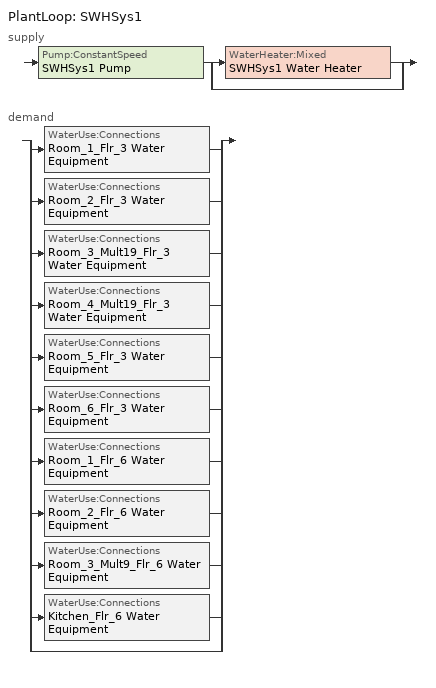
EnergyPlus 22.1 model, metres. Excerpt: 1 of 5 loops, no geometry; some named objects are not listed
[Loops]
PlantLoop 'SWHSys1'
 supply: Pump:ConstantSpeed 'SWHSys1 Pump' > split
  | WaterHeater:Mixed 'SWHSys1 Water Heater'
  | bypass
 demand: split
  | WaterUse:Connections 'Room_1_Flr_3 Water Equipment'
  | WaterUse:Connections 'Room_2_Flr_3 Water Equipment'
  | WaterUse:Connections 'Room_3_Mult19_Flr_3 Water Equipment'
  | WaterUse:Connections 'Room_4_Mult19_Flr_3 Water Equipment'
  | WaterUse:Connections 'Room_5_Flr_3 Water Equipment'
  | WaterUse:Connections 'Room_6_Flr_3 Water Equipment'
  | WaterUse:Connections 'Room_1_Flr_6 Water Equipment'
  | WaterUse:Connections 'Room_2_Flr_6 Water Equipment'
  | WaterUse:Connections 'Room_3_Mult9_Flr_6 Water Equipment'
  | WaterUse:Connections 'Kitchen_Flr_6 Water Equipment'
  | bypass
[Sizing:Plant]
SWHSys1: Loop Type=Heating; Design Loop Exit Temperature {C}=60; Loop Design Temperature Difference {deltaC}=5
[SetpointManager:Scheduled]
SWHSys1 Loop Setpoint Manager: Control Variable=Temperature; Schedule=SWHSys1-Loop-Temp-Schedule; Setpoint Node or NodeList=SWHSys1 Supply Outlet Node
[PlantLoop]
SWHSys1: Fluid Type=WATER; Plant Equipment Operation Scheme=SWHSys1 Loop Operation Scheme List; Maximum Loop Temperature {C}=60; Minimum Loop Temperature {C}=10; Maximum Loop Flow Rate {m3/s}=AUTOSIZE; Minimum Loop Flow Rate {m3/s}=0; Plant Loop Volume {m3}=AUTOSIZE; Load Distribution Scheme=Optimal
[PlantEquipmentList]
SWHSys1 Equipment List: SWHSys1 Water Heater
[PlantEquipmentOperation:HeatingLoad]
SWHSys1 Operation Scheme: Load Range 1 Lower Limit {W}=0; Load Range 1 Upper Limit {W}=1000000000000000; Range 1 Equipment List=SWHSys1 Equipment List
[PlantEquipmentOperationSchemes]
SWHSys1 Loop Operation Scheme List: Control Scheme 1=SWHSys1 Operation Scheme; Control Scheme 1 Schedule=PlantOnSched
[Pump:ConstantSpeed]
SWHSys1 Pump: Design Flow Rate {m3/s}=autosize; Design Pump Head {Pa}=29891; Design Power Consumption {W}=AUTOSIZE; Motor Efficiency=0.3; Fraction of Motor Inefficiencies to Fluid Stream=0; Pump Control Type=Intermittent
[WaterHeater:Mixed]
SWHSys1 Water Heater: Tank Volume {m3}=2.27125; Setpoint Temperature Schedule=SWHSys1 Water Heater Setpoint Temperature Schedule Name; Deadband Temperature Difference {deltaC}=2; Maximum Temperature Limit {C}=82.2222; Heater Control Type=Cycle; Heater Maximum Capacity {W}=175842.6; Heater Fuel Type=NATURALGAS; Heater Thermal Efficiency=0.802765; Off Cycle Parasitic Fuel Consumption Rate {W}=15908.9; Off Cycle Parasitic Fuel Type=NATURALGAS; Off Cycle Parasitic Heat Fraction to Tank=0; On Cycle Parasitic Fuel Consumption Rate {W}=15908.9; On Cycle Parasitic Fuel Type=NATURALGAS; Ambient Temperature Indicator=zone; Ambient Temperature Zone=BASEMENT; Off Cycle Loss Coefficient to Ambient Temperature {W/K}=15.601; On Cycle Loss Coefficient to Ambient Temperature {W/K}=15.601; Use Side Effectiveness=1; Source Side Effectiveness=1; Use Side Design Flow Rate {m3/s}=AUTOSIZE; Source Side Design Flow Rate {m3/s}=AUTOSIZE; Indirect Water Heating Recovery Time {hr}=1.5
[WaterUse:Equipment]
Name | Peak Flow Rate {m3/s} | Flow Rate Fraction Schedule | Target Temperature Schedule | Hot Water Supply Temperature Schedule | Zone | Sensible Fraction Schedule | Latent Fraction Schedule
Room_1_Flr_3 Water Equipment | 1.31389e-06 | GuestRoom_SWH_Sch | Room_1_Flr_3 Water Equipment Temp Sched | Room_1_Flr_3 Water Equipment Hot Supply Temp Sched | Room_1_Flr_3 | Room_1_Flr_3 Water Equipment Sensible fract sched | Room_1_Flr_3 Water Equipment Latent fract sched
Room_2_Flr_3 Water Equipment | 1.31389e-06 | GuestRoom_SWH_Sch | Room_2_Flr_3 Water Equipment Temp Sched | Room_2_Flr_3 Water Equipment Hot Supply Temp Sched | Room_2_Flr_3 | Room_2_Flr_3 Water Equipment Sensible fract sched | Room_2_Flr_3 Water Equipment Latent fract sched
Room_3_Mult19_Flr_3 Water Equipment | 1.31389e-06 | GuestRoom_SWH_Sch | Room_3_Mult19_Flr_3 Water Equipment Temp Sched | Room_3_Mult19_Flr_3 Water Equipment Hot Supply Temp Sched | Room_3_Mult19_Flr_3 | Room_3_Mult19_Flr_3 Water Equipment Sensible fract sched | Room_3_Mult19_Flr_3 Water Equipment Latent fract sched
Room_4_Mult19_Flr_3 Water Equipment | 1.31389e-06 | GuestRoom_SWH_Sch | Room_4_Mult19_Flr_3 Water Equipment Temp Sched | Room_4_Mult19_Flr_3 Water Equipment Hot Supply Temp Sched | Room_4_Mult19_Flr_3 | Room_4_Mult19_Flr_3 Water Equipment Sensible fract sched | Room_4_Mult19_Flr_3 Water Equipment Latent fract sched
Room_5_Flr_3 Water Equipment | 1.31389e-06 | GuestRoom_SWH_Sch | Room_5_Flr_3 Water Equipment Temp Sched | Room_5_Flr_3 Water Equipment Hot Supply Temp Sched | Room_5_Flr_3 | Room_5_Flr_3 Water Equipment Sensible fract sched | Room_5_Flr_3 Water Equipment Latent fract sched
Room_6_Flr_3 Water Equipment | 1.31389e-06 | GuestRoom_SWH_Sch | Room_6_Flr_3 Water Equipment Temp Sched | Room_6_Flr_3 Water Equipment Hot Supply Temp Sched | Room_6_Flr_3 | Room_6_Flr_3 Water Equipment Sensible fract sched | Room_6_Flr_3 Water Equipment Latent fract sched
Room_1_Flr_6 Water Equipment | 1.31389e-06 | GuestRoom_SWH_Sch | Room_1_Flr_6 Water Equipment Temp Sched | Room_1_Flr_6 Water Equipment Hot Supply Temp Sched | Room_1_Flr_6 | Room_1_Flr_6 Water Equipment Sensible fract sched | Room_1_Flr_6 Water Equipment Latent fract sched
Room_2_Flr_6 Water Equipment | 1.31389e-06 | GuestRoom_SWH_Sch | Room_2_Flr_6 Water Equipment Temp Sched | Room_2_Flr_6 Water Equipment Hot Supply Temp Sched | Room_2_Flr_6 | Room_2_Flr_6 Water Equipment Sensible fract sched | Room_2_Flr_6 Water Equipment Latent fract sched
Room_3_Mult9_Flr_6 Water Equipment | 1.31389e-06 | GuestRoom_SWH_Sch | Room_3_Mult9_Flr_6 Water Equipment Temp Sched | Room_3_Mult9_Flr_6 Water Equipment Hot Supply Temp Sched | Room_3_Mult9_Flr_6 | Room_3_Mult9_Flr_6 Water Equipment Sensible fract sched | Room_3_Mult9_Flr_6 Water Equipment Latent fract sched
Kitchen_Flr_6 Water Equipment | 0.00013985 | BLDG_SWH_SCH | Kitchen_Flr_6 Water Equipment Temp Sched | Kitchen_Flr_6 Water Equipment Hot Supply Temp Sched | Kitchen_Flr_6 | Kitchen_Flr_6 Water Equipment Sensible fract sched | Kitchen_Flr_6 Water Equipment Latent fract sched
[WaterUse:Connections]
Name | Water Use Equipment 1
Room_1_Flr_3 Water Equipment | Room_1_Flr_3 Water Equipment
Room_2_Flr_3 Water Equipment | Room_2_Flr_3 Water Equipment
Room_3_Mult19_Flr_3 Water Equipment | Room_3_Mult19_Flr_3 Water Equipment
Room_4_Mult19_Flr_3 Water Equipment | Room_4_Mult19_Flr_3 Water Equipment
Room_5_Flr_3 Water Equipment | Room_5_Flr_3 Water Equipment
Room_6_Flr_3 Water Equipment | Room_6_Flr_3 Water Equipment
Room_1_Flr_6 Water Equipment | Room_1_Flr_6 Water Equipment
Room_2_Flr_6 Water Equipment | Room_2_Flr_6 Water Equipment
Room_3_Mult9_Flr_6 Water Equipment | Room_3_Mult9_Flr_6 Water Equipment
Kitchen_Flr_6 Water Equipment | Kitchen_Flr_6 Water Equipment
[Schedule:Compact]
BLDG_SWH_SCH: Through: 12/31, For: Weekdays SummerDesignDay, Until: 01:00, 0.2, Until: 04:00, 0.15, Until: 05:00, 0.2, Until: 06:00, 0.25, Until: 07:00, 0.5, Until: 08:00, 0.6, Until: 09:00, 0.55, Until: 10:00, 0.45, Until: 11:00, 0.4, Until: 12:00, 0.45, Until: 13:00, 0.4, Until: 14:00, 0.35, Until: 17:00, 0.3, Until: 18:00, 0.4, Until: 19:00, 0.55, Until: 20:00, 0.6, Until: 21:00, 0.5, Until: 22:00, 0.55, Until: 23:00, 0.45, Until: 24:00, 0.25, For: Saturday WinterDesignDay, Until: 01:00, 0.2, Until: 04:00, 0.15, Until: 05:00, 0.2, Until: 06:00, 0.25, Until: 07:00, 0.4, Until: 10:00, 0.5, Until: 11:00, 0.45, Until: 13:00, 0.5, Until: 14:00, 0.45, Until: 16:00, 0.4, Until: 17:00, 0.35, Until: 18:00, 0.4, Until: 20:00, 0.55, Until: 21:00, 0.5, Until: 22:00, 0.55, Until: 23:00, 0.4, Until: 24:00, 0.3, For: Sunday Holidays AllOtherDays, Until: 01:00, 0.25, Until: 05:00, 0.2, Until: 06:00, 0.3, Until: 09:00, 0.5, Until: 10:00, 0.55, Until: 12:00, 0.5, Until: 14:00, 0.4, Until: 17:00, 0.3, Until: 18:00, 0.4, Until: 20:00, 0.5, Until: 21:00, 0.4, Until: 22:00, 0.5, Until: 23:00, 0.4, Until: 24:00, 0.2
GuestRoom_SWH_Sch: Through: 12/31, For: Weekdays, Until: 01:00, 0.2, Until: 04:00, 0.15, Until: 05:00, 0.2, Until: 06:00, 0.35, Until: 07:00, 0.6, Until: 08:00, 0.8, Until: 09:00, 0.55, Until: 10:00, 0.4, Until: 11:00, 0.3, Until: 17:00, 0.2, Until: 18:00, 0.3, Until: 19:00, 0.55, Until: 21:00, 0.4, Until: 22:00, 0.6, Until: 23:00, 0.45, Until: 24:00, 0.25, For: AllOtherDays, Until: 01:00, 0.2, Until: 04:00, 0.15, Until: 05:00, 0.2, Until: 06:00, 0.25, Until: 07:00, 0.35, Until: 08:00, 0.6, Until: 09:00, 0.8, Until: 10:00, 0.55, Until: 11:00, 0.4, Until: 12:00, 0.3, Until: 17:00, 0.2, Until: 18:00, 0.25, Until: 19:00, 0.3, Until: 22:00, 0.4, Until: 23:00, 0.6, Until: 24:00, 0.35
PlantOnSched: Through: 12/31, For: AllDays, Until: 24:00, 1
Room_1_Flr_3 Water Equipment Latent fract sched; Room_2_Flr_3 Water Equipment Latent fract sched; Room_3_Mult19_Flr_3 Water Equipment Latent fract sched; Room_4_Mult19_Flr_3 Water Equipment Latent fract sched; Room_5_Flr_3 Water Equipment Latent fract sched; Room_6_Flr_3 Water Equipment Latent fract sched; Room_1_Flr_6 Water Equipment Latent fract sched; Room_2_Flr_6 Water Equipment Latent fract sched; Room_3_Mult9_Flr_6 Water Equipment Latent fract sched; Kitchen_Flr_6 Water Equipment Latent fract sched: Through: 12/31, For: AllDays, Until: 24:00, 0.05
Room_1_Flr_3 Water Equipment Sensible fract sched; Room_2_Flr_3 Water Equipment Sensible fract sched; Room_3_Mult19_Flr_3 Water Equipment Sensible fract sched; Room_4_Mult19_Flr_3 Water Equipment Sensible fract sched; Room_5_Flr_3 Water Equipment Sensible fract sched; Room_6_Flr_3 Water Equipment Sensible fract sched; Room_1_Flr_6 Water Equipment Sensible fract sched; Room_2_Flr_6 Water Equipment Sensible fract sched; Room_3_Mult9_Flr_6 Water Equipment Sensible fract sched; Kitchen_Flr_6 Water Equipment Sensible fract sched: Through: 12/31, For: AllDays, Until: 24:00, 0.2
Room_1_Flr_3 Water Equipment Temp Sched; Room_2_Flr_3 Water Equipment Temp Sched; Room_3_Mult19_Flr_3 Water Equipment Temp Sched; Room_4_Mult19_Flr_3 Water Equipment Temp Sched; Room_5_Flr_3 Water Equipment Temp Sched; Room_6_Flr_3 Water Equipment Temp Sched; Room_1_Flr_6 Water Equipment Temp Sched; Room_2_Flr_6 Water Equipment Temp Sched; Room_3_Mult9_Flr_6 Water Equipment Temp Sched; Kitchen_Flr_6 Water Equipment Temp Sched; SWHSys1-Loop-Temp-Schedule; SWHSys1 Water Heater Setpoint Temperature Schedule Name: Through: 12/31, For: AllDays, Until: 24:00, 60
Room_1_Flr_3 Water Equipment Hot Supply Temp Sched; Room_2_Flr_3 Water Equipment Hot Supply Temp Sched; Room_3_Mult19_Flr_3 Water Equipment Hot Supply Temp Sched; Room_4_Mult19_Flr_3 Water Equipment Hot Supply Temp Sched; Room_5_Flr_3 Water Equipment Hot Supply Temp Sched; Room_6_Flr_3 Water Equipment Hot Supply Temp Sched; Room_1_Flr_6 Water Equipment Hot Supply Temp Sched; Room_2_Flr_6 Water Equipment Hot Supply Temp Sched; Room_3_Mult9_Flr_6 Water Equipment Hot Supply Temp Sched; Kitchen_Flr_6 Water Equipment Hot Supply Temp Sched: Through: 12/31, For: AllDays, Until: 24:00, 55
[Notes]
The DOE Prototype Building Models were developed by Pacific Northwest National Laboratory (PNNL), under contract with the U.S.
Department of Energy (DOE).  These building models were derived from DOE's Commercial Reference Building Models with modifications
based on input from the ASHRAE Standard 90.1 committee, the Advanced Energy Design Guide series, and building industry experts. The
prototypes models were developed to quantify energy saving impacts from newly published editions of ASHRAE Standard 90.1, 189.1, IECC,
and other energy codes and standards.  The basic building descriptions can be found in the Scorecards posted at www.energycodes.gov
website. The recommended citation of the prototype models is
DOE and PNNL. 2023. Commercial Prototype Building Models, Richland, WA, Pacific Northwest National Laboratory. Available at https://www.energycodes.gov/development/commercial/prototype_models.
Detailed descriptions of the prototype model development and addenda modeling strategies can be found in the following  reports:
Maddox D.E., J. Zhang, Y. Xie, W. Xu, X. Liu, S. Wang, and M.I. Rosenberg. 2022. Energy and Energy Cost Savings Analysis of the 2021 IECC
for Commercial Buildings. PNNL-32816. Richland, WA: Pacific Northwest National Laboratory.
Zhang J., M.I. Rosenberg, J. Lerond, Y. Xie, C. Chandrasekharan Nambiar, Y. Chen, and R. Hart, et al. 2021. Energy Savings Analysis:
ANSI/ASHRAE/IES Standard 90.1-2019. PNNL-31488. Richland, WA: Pacific Northwest National Laboratory.
Zhang, J., Y. Chen, Y. Xie, M. Rosenberg, R. Hart. Energy and Energy Cost Savings Analysis of the 2018 IECC for Commercial Buildings.
2018. PNNL-28125. Richland, WA: Pacific Northwest National Laboratory.
DOE. 2017. Energy Savings Analysis: ANSI/ASHRAE/IES Standard 90.1-2016. Prepared by Athalye, R.A, M.A. Halverson, M.I. Rosenberg, B. Liu,
J. Zhang, R. Hart, V.V. Mendon, S. Goel, Y. Chen, Y. Xie, and M. Zhao, Richland, WA, Pacific Northwest National Laboratory. https://www.energycodes.gov/sites/default/files/documents/02202018_Standard_90.1-2016_Determination_TSD.pdf.
Zhang, J., Y. Xie, R.A. Athalye, J. Zhuge, M. Rosenberg, R. Hart, and B. Liu. Energy and Energy Cost Savings Analysis of the 2015 IECC
for Commercial Buildings. 2015. PNNL-24269 Rev. 1. Richland, WA: Pacific Northwest National
Laboratory. https://www.energycodes.gov/sites/default/files/documents/2015_IECC_Commercial_Analysis.pdf.
Halverson M.A., M.I. Rosenberg, W. Wang, J. Zhang, V.V. Mendon, R.A. Athalye, Y. Xie, R. Hart, S. Goel, 2014. ANSI/ASHRAE/IES Standard
90.1-2013 Determination of Energy Savings: Quantitative Analysis, PNNL-23479. Richland, WA: Pacific Northwest National Laboratory. https://www.energycodes.gov/sites/default/files/documents/901-2013_finalCommercialDeterminationQuantitativeAnalysis_TSD_0.pdf.
Goel S., R.A. Athalye, W. Wang, J. Zhang, M.I. Rosenberg, Y. Xie, and R. Hart, et al. 2014. Enhancements to ASHRAE Standard 90.1
Prototype Building Models. PNNL-23269. Richland, WA: Pacific Northwest National Laboratory. https://www.pnnl.gov/main/publications/external/technical_reports/PNNL-23269.pdf.
Zhang J., R.A. Athalye, R. Hart, M.I. Rosenberg, Y. Xie, S. Goel, and V.V. Mendon, et al. 2013. Energy and Energy Cost Savings Analysis
of the IECC for Commercial Buildings. PNNL-22760. Richland, WA: Pacific Northwest National Laboratory. http://www.pnnl.gov/main/publications/external/technical_reports/PNNL-22760.pdf.
Thornton B.A., M.I. Rosenberg, E.E. Richman, W. Wang, Y. Xie, J. Zhang, H. Cho, VV Mendon, R.A. Athalye, and B. Liu. 2011. Achieving
the 30% Goal: Energy and Cost Savings Analysis of ASHRAE Standard 90.1-2010. PNNL-20405. Richland, WA: Pacific Northwest National
Laboratory.  https://www.energycodes.gov/sites/default/files/documents/BECP_Energy_Cost_Savings_STD2010_May2011_v00.pdf.
WeatherFile:  USA_WA_Port.Angeles-William.R.Fairchild.Intl.AP.727885_TMY3.epw
GPARM parameters as input:
Case = ASHRAE901_HotelLarge_STD2019_PortAngeles
AnalysisPurpose = ProgressIndicator
AnalysisCodeName = ASHRAE901
AnalysisAmendment = NoneAmend
AnalysisPrototype = HotelLarge
AnalysisScope = National
AnalysisState = National
AnalysisCity = USA_WA_PortAngeles
AnalysisCustomFlag = Default
hvac_autogen = Default
roof_emissivity = 0.9
roof_solar_absorp = 0.77
sidelighting_control = yes_AY
guestroom_eqp_sch = Guestroom_Eqp_Sch_Adva
exterior_lights_watts = 12338.45
economizer = DifferentialDryBulb
VAV_WITH_REHEAT_DCV = No
damper_sche = MinOA_MotorizedDamper_Sched
chilledwater_pump_head = 73247.3533995408
chilledwater_pump_secondary_head = 105797.753908063
SAT_reset_switch = Yes
SAT_reset_T = 15.6
economizer_lockout = LockoutWithHeating
eco_max_temp_limit = na
heating_damper_act = ReverseWithLimits
add_ck_vav_with_reheat = no
Transfer_Air = all_exhaust
BLDG_ELEVATORS_LIGHTS_FAN_SCH = ELEV_LIGHT_FAN_SCH_ADD_DF
BLDG_ELEVATORS_LIGHTS_FAN_POWER = 375.9
PumpCurve_flag = pump_ride_on_curve
STD189_overhang = no
ext_lgt_sch = Exterior_Lgt_ALWAYS_ON
transformer_size = 150000
transformer_eff = 0.988
freezer_power = 277.5
refrigerator_power = 156.7
swh_et_booster = 1
swh_ua_booster = 1.05315929589012
swh_et_laundry = 0.803988738426063
swh_ua_laundry = 11.2541398681688
